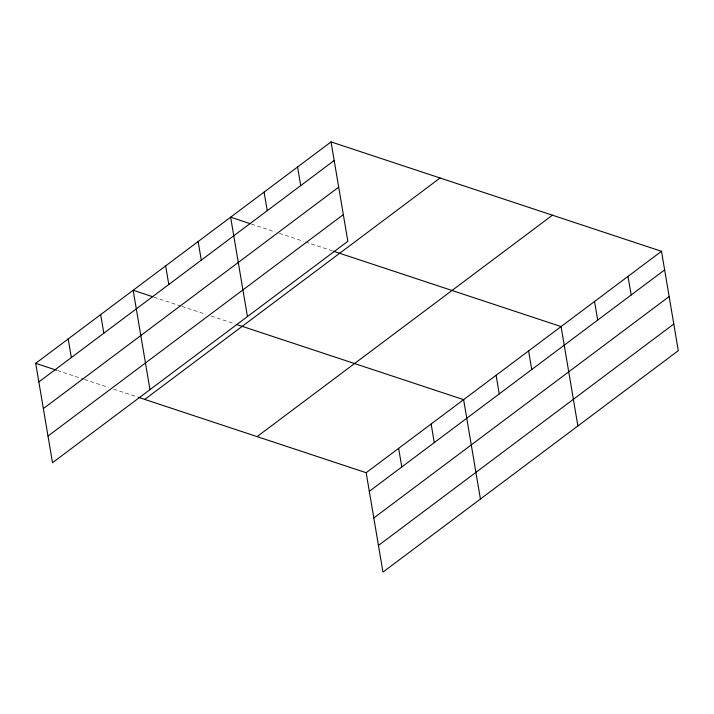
<?xml version="1.0" encoding="UTF-8"?>
<svg xmlns="http://www.w3.org/2000/svg" width="714" height="714" viewBox="0 0 714 714"><rect width="100%" height="100%" fill="white"/><g stroke="black" fill="none" stroke-linecap="round" stroke-linejoin="round"><path stroke-width="0.54" stroke-dasharray="3.57 2.68" d="M251.39 224.062L275.283 231.97M279.433 233.344L303.325 241.252M305.396 241.939L332.403 250.873M153.929 297.131L180.937 306.065M181.972 306.413L205.864 314.321M211.049 316.034L234.942 323.942M57.513 370.539L83.476 379.134M84.511 379.482L108.403 387.39M113.588 389.103L137.481 397.011"/><path stroke-width="1.07" d="M331.037 141.899L347.843 241.287L52.506 462.708L35.7 363.319L331.037 141.899L661.494 251.292L678.3 350.681L382.963 572.101L366.157 472.713L138.516 397.359M38.851 381.928L334.188 160.507M43.358 408.587L338.695 187.157M47.999 436.049L343.336 214.628M144.746 399.421L440.083 178M257.102 436.611L552.44 215.191M366.157 472.713L661.494 251.292M369.299 491.321L664.636 269.901M373.806 517.98L669.143 296.551M378.456 545.442L673.793 324.022M250.355 223.714L230.622 217.181L247.437 316.57M333.438 251.221L561.079 326.575L577.885 425.963M152.894 296.783L133.161 290.25L149.967 389.639M237.021 324.629L463.618 399.644L480.424 499.032M35.7 363.319L56.468 370.2M628.017 276.389L631.167 294.989M594.548 301.478L597.689 320.086M528.592 350.931L531.734 369.54M496.105 375.287L499.247 393.896M431.131 424L434.273 442.609M398.644 448.356L401.786 466.965M297.568 166.996L300.71 185.595M264.091 192.084L267.241 210.692M198.135 241.537L201.286 260.146M165.648 265.894L168.799 284.502M100.674 314.606L103.825 333.215M68.187 338.963L71.338 357.571"/></g></svg>
